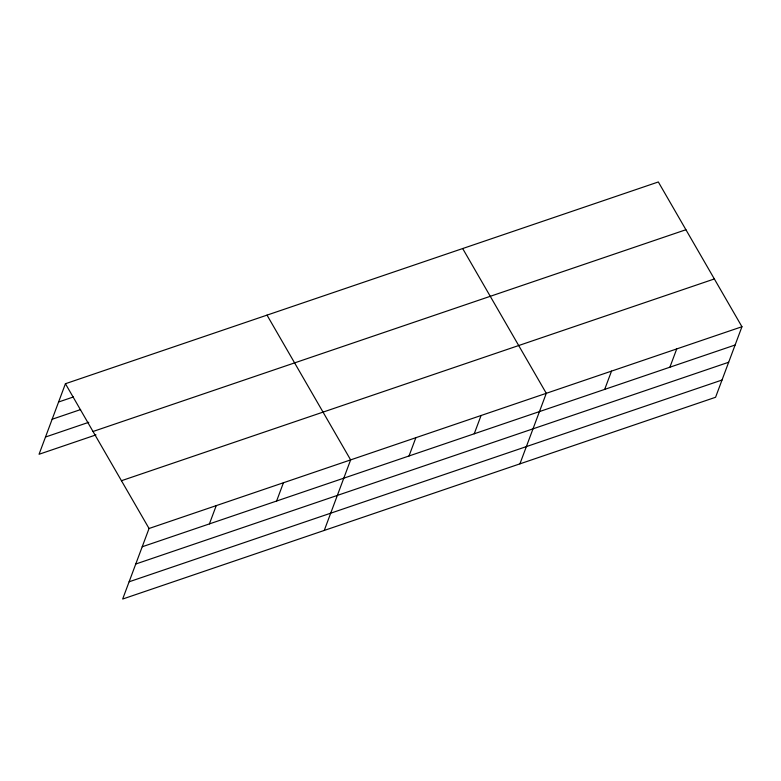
<?xml version="1.0" encoding="UTF-8"?>
<svg xmlns="http://www.w3.org/2000/svg" width="781" height="781" viewBox="0 0 781 781"><rect width="100%" height="100%" fill="white"/><g stroke="black" fill="none" stroke-linecap="round" stroke-linejoin="round"><path stroke-width="1.17" d="M65.428 383.725L149.044 528.493L122.666 599.037L715.572 397.275L741.95 326.731L658.334 181.963L65.428 383.725L39.05 454.269L95.995 434.89M209.406 523.905L216.239 505.619M276.601 501.041L283.435 482.756M324.252 530.436L350.63 459.892L267.014 315.124M409.019 455.977L415.853 437.702M474.233 433.787L481.076 415.502M519.912 463.855L546.29 393.312L462.674 248.543M604.679 389.397L611.513 371.112M669.893 367.207L676.727 348.922M58.595 402L73.394 396.963M52.142 419.251L80.619 409.566M45.503 437.018L88.78 422.296M93.017 431.493L685.923 229.731M121.455 480.715L714.351 278.954M149.044 528.493L741.95 326.731M142.21 546.768L735.116 345.007M135.757 564.019L728.663 362.257M129.119 581.786L722.025 380.025"/></g></svg>
